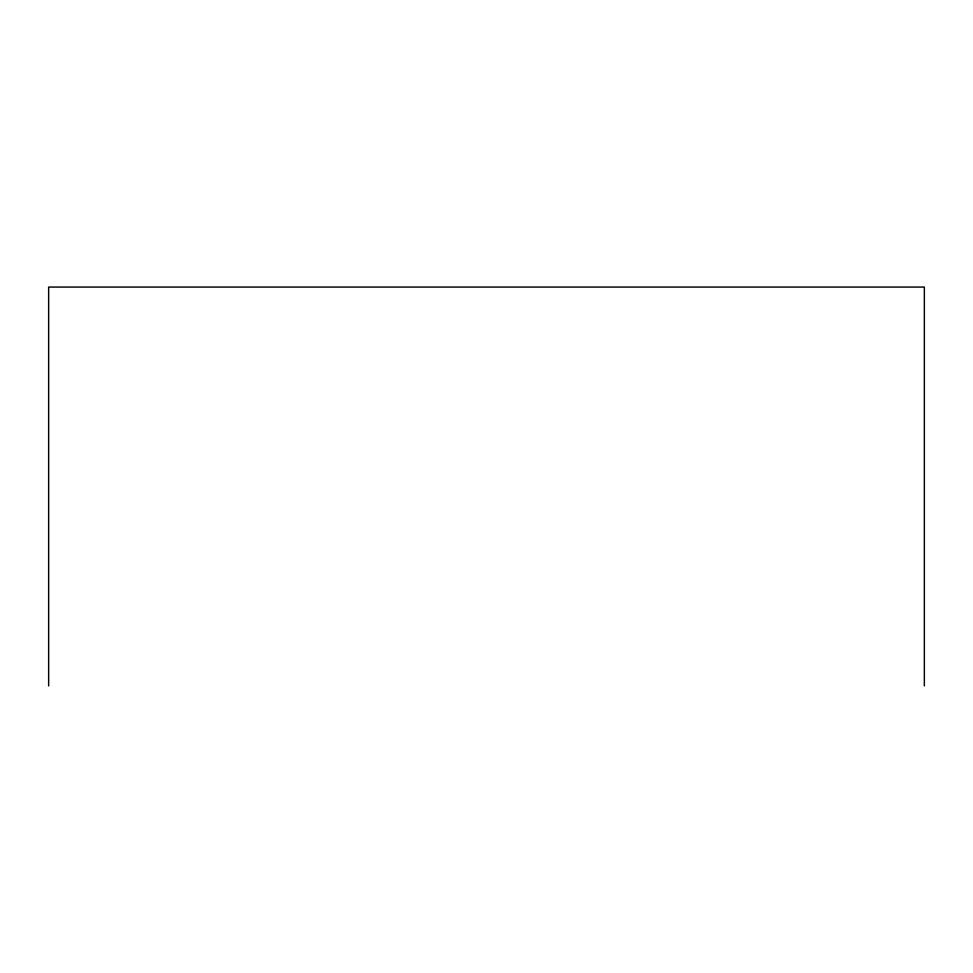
<?xml version="1.0" encoding="UTF-8"?>
<svg xmlns="http://www.w3.org/2000/svg" width="973" height="973" viewBox="0 0 973 973"><rect width="100%" height="100%" fill="white"/><g stroke="black" fill="none" stroke-linecap="round" stroke-linejoin="round"><path stroke-width="1.46" d="M924.35 685.929L924.35 287.071L48.65 287.071L48.65 685.929"/></g></svg>
